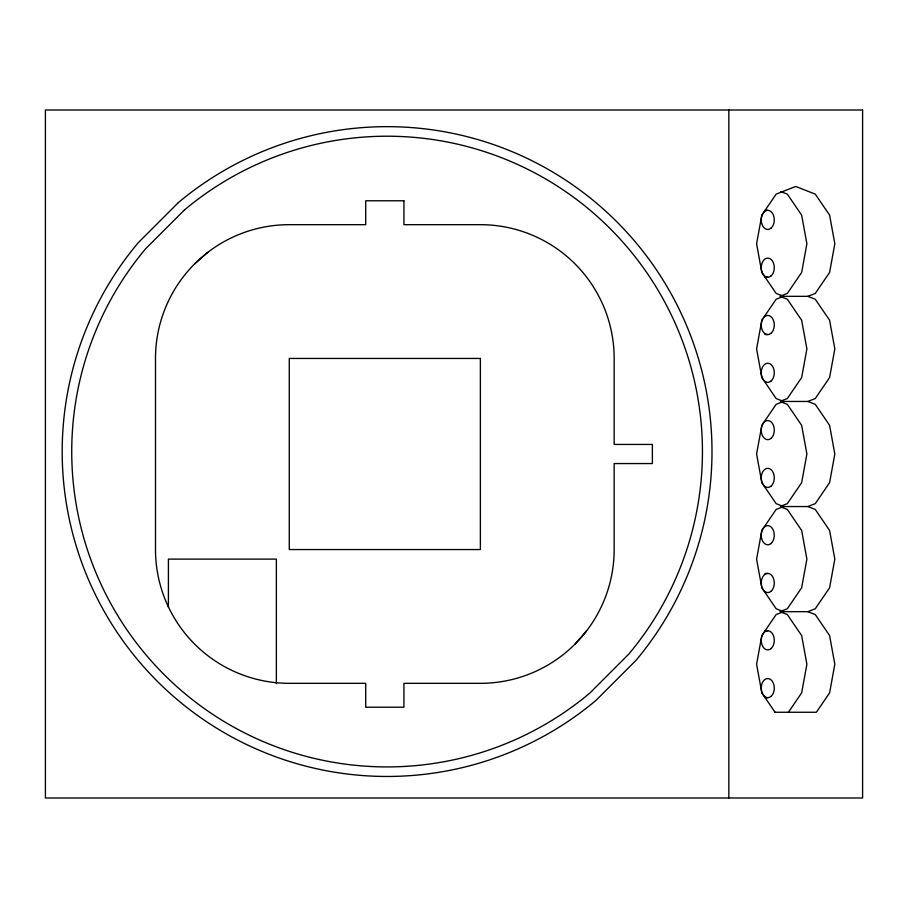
<?xml version="1.0" encoding="UTF-8"?>
<svg xmlns="http://www.w3.org/2000/svg" width="908" height="908" viewBox="0 0 908 908"><rect width="100%" height="100%" fill="white"/><g stroke="black" fill="none" stroke-linecap="round" stroke-linejoin="round"><path stroke-width="1.36" d="M788.428 712.258L801.65 692.883L806.894 664.225L801.65 635.555L787.327 614.568L781.164 612.151M574.98 644.147L586.511 630.992M194.675 263.853L207.841 252.311M781.164 295.849L787.327 293.432L801.65 272.445L806.894 243.775L801.65 215.117L787.327 194.13L780.812 191.565M780.755 296.337L807.882 296.337L815.27 293.432L829.594 272.445L834.827 243.775L829.594 215.117L815.27 194.13L795.714 186.446L776.147 194.13L761.835 215.117L756.591 243.775L761.835 272.445L776.147 293.432L783.547 296.337L776.147 299.243L761.835 320.229L756.591 348.888L761.835 377.558L776.147 398.544L783.547 401.45L776.147 404.344L761.835 425.33L756.591 454L761.835 482.67L776.147 503.656L783.547 506.55L776.147 509.456L761.835 530.442L756.591 559.112L761.835 587.771L776.147 608.757L783.547 611.663L776.147 614.568L761.835 635.555L756.591 664.225L761.835 692.883L775.046 712.258M781.164 400.961L787.327 398.544L801.65 377.558L806.894 348.888L801.65 320.229L787.327 299.243L779.938 296.337M780.755 401.45L807.882 401.45L815.27 398.544L829.594 377.558L834.827 348.888L829.594 320.229L815.27 299.243L807.882 296.337M781.164 506.074L787.327 503.656L801.65 482.67L806.894 454L801.65 425.33L787.327 404.344L781.164 401.926M780.755 506.55L807.882 506.55L815.27 503.656L829.594 482.67L834.827 454L829.594 425.33L815.27 404.344L807.882 401.45M779.938 611.663L787.327 608.757L801.65 587.771L806.894 559.112L801.65 530.442L787.327 509.456L781.164 507.039M780.755 611.663L807.882 611.663L815.27 608.757L829.594 587.771L834.827 559.112L829.594 530.442L815.27 509.456L807.882 506.55M764.979 210.338L767.771 210.338M764.979 277.224L767.771 277.224M764.979 334.553L767.771 334.553M764.979 573.447L767.771 573.447M764.979 630.776L767.771 630.776M764.979 697.662L767.771 697.662M774.66 712.258L816.371 712.258L829.594 692.883L834.827 664.225L829.594 635.555L815.27 614.568L807.882 611.663M728.829 110.004L728.829 797.996M276.361 683.69L276.361 559.112L168.411 559.112L168.411 607.236M178.274 202.666L138.232 242.708A324.882 324.882 0 0 0 595.943 700.42L635.986 660.377A324.882 324.882 0 0 0 616.838 221.813A324.882 324.882 0 0 0 178.274 202.666M184.426 209.986L145.552 248.849A315.326 315.326 0 0 0 589.803 693.099L628.665 654.225A315.326 315.326 0 0 0 610.085 228.566A315.326 315.326 0 0 0 184.426 209.986M862.6 110.004L45.4 110.004L45.4 797.996L862.6 797.996L862.6 110.004M403.935 200.781L365.72 200.781L365.72 224.673L289.277 224.673A133.771 133.771 0 0 0 155.495 358.444L155.495 549.556A133.771 133.771 0 0 0 289.277 683.327L365.72 683.327L365.72 707.219L403.935 707.219L403.935 683.327L480.377 683.327A133.771 133.771 0 0 0 614.16 549.556L614.16 463.557L652.375 463.557L652.375 444.443L614.16 444.443L614.16 358.444A133.771 133.771 0 0 0 480.377 224.673L403.935 224.673L403.935 200.781M480.377 358.444L289.277 358.444L289.277 549.556L480.377 549.556L480.377 358.444M771.028 381.054A9.557 6.515 -90 0 0 771.028 364.505A9.557 6.515 -90 0 0 761.245 372.779A9.557 6.515 -90 0 0 771.028 381.054M771.028 438.382A9.557 6.515 -90 0 0 771.028 421.834A9.557 6.515 -90 0 0 761.245 430.108A9.557 6.515 -90 0 0 771.028 438.382M771.028 543.495A9.557 6.515 -90 0 0 771.028 526.946A9.557 6.515 -90 0 0 761.245 535.221A9.557 6.515 -90 0 0 771.028 543.495M771.028 591.278A9.557 6.515 -90 0 0 771.028 574.719A9.557 6.515 -90 0 0 761.245 582.993A9.557 6.515 -90 0 0 771.028 591.278M771.028 648.607A9.557 6.515 -90 0 0 771.028 632.059A9.557 6.515 -90 0 0 761.245 640.333A9.557 6.515 -90 0 0 771.028 648.607M771.028 696.379A9.557 6.515 -90 0 0 771.028 679.831A9.557 6.515 -90 0 0 761.245 688.105A9.557 6.515 -90 0 0 771.028 696.379M771.028 486.166A9.557 6.515 -90 0 0 771.028 469.618A9.557 6.515 -90 0 0 761.245 477.892A9.557 6.515 -90 0 0 771.028 486.166M771.028 275.941A9.557 6.515 -90 0 0 771.028 259.393A9.557 6.515 -90 0 0 761.245 267.667A9.557 6.515 -90 0 0 771.028 275.941M771.028 228.169A9.557 6.515 -90 0 0 771.028 211.621A9.557 6.515 -90 0 0 761.245 219.895A9.557 6.515 -90 0 0 771.028 228.169M771.028 333.281A9.557 6.515 -90 0 0 771.028 316.722A9.557 6.515 -90 0 0 761.245 325.007A9.557 6.515 -90 0 0 771.028 333.281"/></g></svg>
